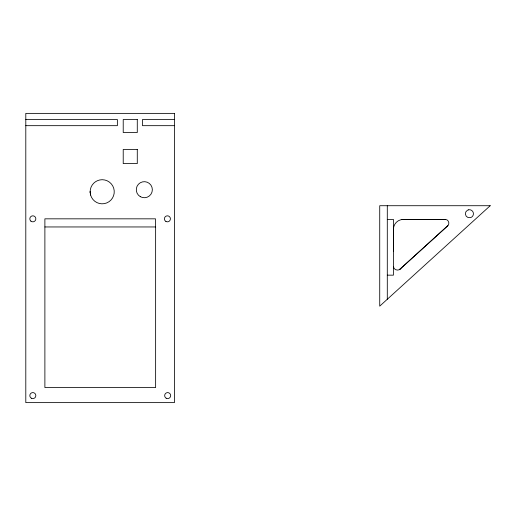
<?xml version="1.0" encoding="UTF-8"?>
<svg xmlns="http://www.w3.org/2000/svg" width="516" height="516" viewBox="0 0 516 516"><rect width="100%" height="100%" fill="white"/><g stroke="black" fill="none" stroke-linecap="round" stroke-linejoin="round"><path stroke-width="0.77" d="M399.648 269.507L447.914 225.627C449.965 223.525 448.449 219.597 445.514 219.416L403.473 219.423A9.875 9.875 0 0 0 393.431 229.465L393.431 275.157L387.297 275.157M400.868 268.397C398.997 271.242 394.147 270.32 393.463 266.985M399.461 269.636L447.914 225.627M445.514 219.416L401.932 219.423M25.8 119.525L117.371 119.525L117.371 125.672L25.8 125.672M174.44 119.525L142.481 119.525L142.481 125.672L174.44 125.672M387.297 219.423L393.431 219.423L393.431 251.647M44.886 226.956L155.632 226.956L155.632 387.561L44.886 387.561L44.886 218.829L155.484 218.829L155.484 226.956M90.145 191.939L90.603 195.048A12.055 12.055 0 0 0 104.342 203.626A12.055 12.055 0 0 0 114.21 190.772A12.055 12.055 0 0 0 102.368 179.716L102.026 179.716A12.055 12.055 0 0 0 90.145 191.597L90.603 195.048M90.145 191.597L90.371 193.41M387.297 205.716L387.297 299.261M490.2 205.716L379.724 306.149L379.724 205.716L490.2 205.716M468.354 209.87L467.386 210.276A4.018 4.018 0 0 0 470.437 217.642L471.405 217.242A4.018 4.018 0 0 0 473.282 212.715L472.875 211.747A4.018 4.018 0 0 0 468.354 209.87M174.44 113.378L25.8 113.378L25.8 402.622L174.44 402.622L174.44 113.378M137.282 119.525L123.221 119.525L123.221 132.522L137.282 132.522L137.282 119.525M137.282 149.459L123.221 149.459L123.221 163.591L137.282 163.591L137.282 149.459M140.294 196.66A8.037 8.037 0 0 0 152.349 189.707A8.037 8.037 0 0 0 140.294 182.748A8.037 8.037 0 0 0 140.294 196.66M166.165 398.204A3.012 3.012 0 0 0 170.68 395.591A3.012 3.012 0 0 0 166.165 392.986A3.012 3.012 0 0 0 166.165 398.204M31.321 398.204A3.012 3.012 0 0 0 35.843 395.591A3.012 3.012 0 0 0 31.321 392.986A3.012 3.012 0 0 0 31.321 398.204M165.9 221.441A3.012 3.012 0 0 0 170.422 218.829A3.012 3.012 0 0 0 165.9 216.223A3.012 3.012 0 0 0 165.9 221.441M30.908 221.151A3.012 3.012 0 0 0 35.797 219.339A3.012 3.012 0 0 0 31.786 216.004A3.012 3.012 0 0 0 30.908 221.151"/></g></svg>
